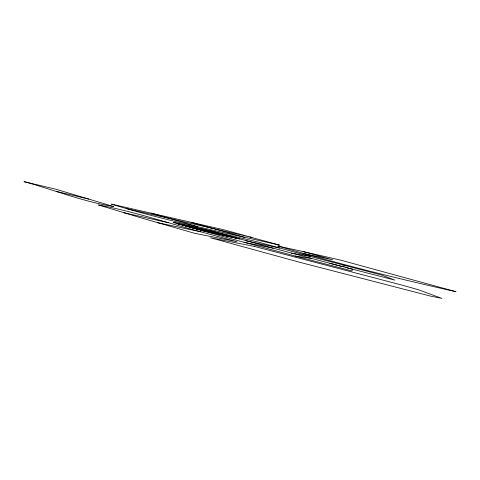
<?xml version="1.0" encoding="UTF-8"?>
<svg xmlns="http://www.w3.org/2000/svg" width="480" height="480" viewBox="0 0 480 480"><rect width="100%" height="100%" fill="white"/><g stroke="black" fill="none" stroke-linecap="round" stroke-linejoin="round"><path stroke-width="0.72" d="M346.032 265.836L341.064 266.256L270.066 247.35L211.65 231.006L258.654 242.208L312.906 257.1L381.438 274.98L394.764 280.092L329.778 263.304M238.86 238.806L211.236 230.934L175.89 222.69L173.286 222.516L231.948 238.992L295.29 256.08L311.22 258.402M291.408 253.11L310.182 256.368M243.936 242.268L273.276 248.22M157.524 222.678L200.958 231.834L236.982 241.716L194.31 233.22L138.51 217.104L98.424 204.96C133.218 211.338 166.812 222.786 200.958 231.834M302.976 253.404L332.694 259.782L303.012 251.532L277.704 245.994C336.432 263.232 396.15 278.34 456 291.702L341.04 260.232L303.012 251.532M246.054 240.75L279.642 248.082M183.336 225.342L195.372 228.042M189.534 227.094L201.552 229.782M124.026 212.778L168.264 222.666M219.822 234.114L237.318 238.374L226.092 235.872L202.002 229.068L227.172 235.752M200.55 230.28L239.946 239.046M126.558 208.614L251.91 237.45L223.794 229.77L111.432 204.12C166.608 221.16 223.374 232.218 279.606 245.124L249.894 237M56.442 191.4L88.794 199.098M345.756 267.48L352.626 269.262L351.906 270.942L295.29 256.08M191.208 222.414L244.35 237.288M207.804 231.54L189.264 226.32L177.21 223.614L195.81 228.87L229.74 236.484L210.438 230.976L180.57 224.298L202.284 230.364M151.152 213.15L174.666 219.888M189.03 225.99L211.338 232.38M174.144 219.768L197.454 226.578M113.46 206.496C82.746 201.594 53.85 189.84 24 181.632L55.98 189.258L113.46 206.496M254.358 246.414L210.468 237.78L299.412 262.206L430.644 296.13L441.798 298.368L418.428 289.746L401.448 284.964L254.358 246.414"/></g></svg>
